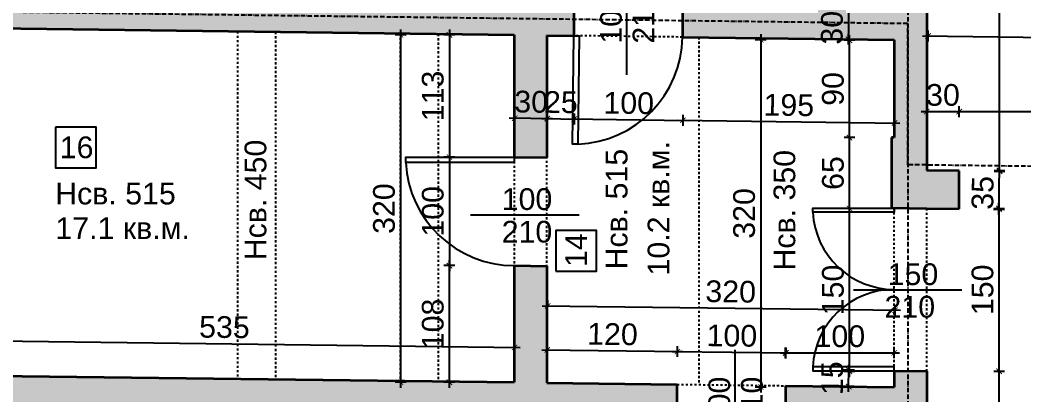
# Model space of a CAD drawing. Header units: inches. Extents: x -72385 to 39588, y -6525 to 66685.
# Drawn here: x -52202 to -51278, y 8686 to 9031 of the extents above; entities that cross this region are included whole.
import ezdxf

# ---------------------------------------------------------------- set-up
doc = ezdxf.new("R2010")
doc.units = ezdxf.units.IN
doc.header["$MEASUREMENT"] = 0
doc.linetypes.add('DashDot', pattern=[0.6, 0.4, -0.1, 0, -0.1])
doc.linetypes.add('Hidden', pattern=[0.4, 0.2, -0.2])
for name, color, linetype, lineweight in [('Врати', 251, 'Continuous', 25), ('Надписи Hсв', 252, 'Continuous', 25), ('Надписи врати', 252, 'Continuous', 25), ('Надписи коти вътрешни', 252, 'Continuous', 25), ('Надписи номера на пом.', 252, 'Continuous', 25), ('Надписи площ', 252, 'Continuous', 25), ('Оси', 252, 'DashDot', 25), ('Пунктир', 253, 'Hidden', 25), ('Разрезни линии', 7, 'Continuous', 35), ('Щрих стени', 254, 'Continuous', 25)]:
    doc.layers.add(name, color=color, linetype=linetype, lineweight=lineweight)
doc.styles.add('Arial Regular', font='arial.ttf')
doc.styles.get("Standard").update_dxf_attribs({"font": 'arial.ttf'})
doc.dimstyles.new('Annotative', dxfattribs={"dimscale": 0, "dimtxt": 20, "dimasz": 5, "dimexe": 5, "dimexo": 5, "dimgap": 5, "dimtad": 1, "dimdec": 0, "dimzin": 0, "dimdsep": 46, "dimtxsty": 'Standard', "dimblk": 'ARCHTICK', "dimcen": 5, "dimdle": 5, "dimadec": 0, "dimazin": 0, "dimtfac": 1, "dimtdec": 0, "dimtofl": 0, "dimtmove": 0, "dimatfit": 3, "dimldrblk": 'ARCHTICK', "dimfxl": 5, "dimfxlon": 1, "dimtolj": 1, "dimtzin": 0, "dimarcsym": 1})

# ---------------------------------------------------------------- blocks, each defined once
blk = doc.blocks.new('_ArchTick')
at = {"color": 0, "linetype": 'ByBlock', "const_width": 0.15}
blk.add_lwpolyline([(-0.5, -0.5), (0.5, 0.5)], dxfattribs=at)
blk = doc.blocks.new('*D713')
at = {"layer": 'Defpoints', "color": 0, "ltscale": 50, "transparency": 16777216}
for p in [(-51746.93, 8729.74), (-52282.34, 8704.43), (-51747.34, 8697.62)]:
    blk.add_point(p, dxfattribs=at)
at = {"layer": 'Надписи коти вътрешни', "color": 0, "lineweight": -2, "ltscale": 50, "transparency": 16777216}
for p, q in [((-52281.99, 8731.55), (-52281.86, 8741.55)), ((-52286.93, 8736.62), (-51741.93, 8729.68)), ((-51746.99, 8724.74), (-51746.86, 8734.74))]:
    blk.add_line(p, q, dxfattribs=at)
at = {"layer": 'Надписи коти вътрешни', "color": 0, "lineweight": -2, "ltscale": 50, "transparency": 16777216, "xscale": 5, "yscale": 5, "zscale": 5}
for p, rotation in [((-52281.93, 8736.55), 179.2706286525454), ((-51746.93, 8729.74), 359.2706286525454)]:
    blk.add_blockref('_ArchTick', p, dxfattribs=dict(at, rotation=rotation))
at = {"layer": 'Надписи коти вътрешни', "color": 0, "ltscale": 50, "transparency": 16777216, "insert": (-52014.23, 8748.37), "char_height": 20, "attachment_point": 5, "rotation": 359.27063}
blk.add_mtext('\\A1;535', dxfattribs=at)
blk = doc.blocks.new('*D714')
at = {"layer": 'Defpoints', "color": 0, "ltscale": 50, "transparency": 16777216}
for p in [(-51807.02, 8805.13), (-51747.34, 8805.13), (-51747.34, 8697.62)]:
    blk.add_point(p, dxfattribs=at)
at = {"layer": 'Надписи коти вътрешни', "color": 0, "lineweight": -2, "ltscale": 50, "transparency": 16777216}
for p, q in [((-51802.02, 8805.13), (-51812.02, 8805.13)), ((-51807.02, 8692.62), (-51807.02, 8810.13)), ((-51802.02, 8697.62), (-51812.02, 8697.62))]:
    blk.add_line(p, q, dxfattribs=at)
at = {"layer": 'Надписи коти вътрешни', "color": 0, "lineweight": -2, "ltscale": 50, "transparency": 16777216, "xscale": 5, "yscale": 5, "zscale": 5}
for p, rotation in [((-51807.02, 8805.13), 90), ((-51807.02, 8697.62), 270)]:
    blk.add_blockref('_ArchTick', p, dxfattribs=dict(at, rotation=rotation))
at = {"layer": 'Надписи коти вътрешни', "color": 0, "ltscale": 50, "transparency": 16777216, "insert": (-51822.23, 8751.37), "char_height": 20, "attachment_point": 5, "rotation": 90}
blk.add_mtext('\\A1;108', dxfattribs=at)
blk = doc.blocks.new('*D715')
at = {"layer": 'Defpoints', "color": 0, "ltscale": 50, "transparency": 16777216}
for p in [(-51747.34, 8905.13), (-51807.02, 8805.13), (-51747.34, 8805.13)]:
    blk.add_point(p, dxfattribs=at)
at = {"layer": 'Надписи коти вътрешни', "color": 0, "lineweight": -2, "ltscale": 50, "transparency": 16777216}
for p, q in [((-51807.02, 8910.13), (-51807.02, 8800.13)), ((-51802.02, 8905.13), (-51812.02, 8905.13)), ((-51802.02, 8805.13), (-51812.02, 8805.13))]:
    blk.add_line(p, q, dxfattribs=at)
at = {"layer": 'Надписи коти вътрешни', "color": 0, "lineweight": -2, "ltscale": 50, "transparency": 16777216, "xscale": 5, "yscale": 5, "zscale": 5}
for p, rotation in [((-51807.02, 8905.13), 90), ((-51807.02, 8805.13), 270)]:
    blk.add_blockref('_ArchTick', p, dxfattribs=dict(at, rotation=rotation))
at = {"layer": 'Надписи коти вътрешни', "color": 0, "ltscale": 50, "transparency": 16777216, "insert": (-51822.23, 8855.13), "char_height": 20, "attachment_point": 5, "rotation": 90}
blk.add_mtext('\\A1;100', dxfattribs=at)
blk = doc.blocks.new('*D716')
at = {"layer": 'Defpoints', "color": 0, "ltscale": 50, "transparency": 16777216}
for p in [(-51747.34, 9017.64), (-51807.02, 8905.13), (-51747.34, 8905.13)]:
    blk.add_point(p, dxfattribs=at)
at = {"layer": 'Надписи коти вътрешни', "color": 0, "lineweight": -2, "ltscale": 50, "transparency": 16777216}
for p, q in [((-51802.02, 9017.64), (-51812.02, 9017.64)), ((-51807.02, 9022.64), (-51807.02, 8900.13)), ((-51802.02, 8905.13), (-51812.02, 8905.13))]:
    blk.add_line(p, q, dxfattribs=at)
at = {"layer": 'Надписи коти вътрешни', "color": 0, "lineweight": -2, "ltscale": 50, "transparency": 16777216, "xscale": 5, "yscale": 5, "zscale": 5}
for p, rotation in [((-51807.02, 9017.64), 90), ((-51807.02, 8905.13), 270)]:
    blk.add_blockref('_ArchTick', p, dxfattribs=dict(at, rotation=rotation))
at = {"layer": 'Надписи коти вътрешни', "color": 0, "ltscale": 50, "transparency": 16777216, "insert": (-51822.24, 8961.39), "char_height": 20, "attachment_point": 5, "rotation": 90}
blk.add_mtext('\\A1;113', dxfattribs=at)
blk = doc.blocks.new('*D717')
at = {"layer": 'Defpoints', "color": 0, "ltscale": 50, "transparency": 16777216}
for p in [(-51747.34, 9017.64), (-51851.95, 8697.62), (-51747.34, 8697.62)]:
    blk.add_point(p, dxfattribs=at)
at = {"layer": 'Надписи коти вътрешни', "color": 0, "lineweight": -2, "ltscale": 50, "transparency": 16777216}
for p, q in [((-51846.95, 9017.64), (-51856.95, 9017.64)), ((-51851.95, 9022.64), (-51851.95, 8692.62)), ((-51846.95, 8697.62), (-51856.95, 8697.62))]:
    blk.add_line(p, q, dxfattribs=at)
at = {"layer": 'Надписи коти вътрешни', "color": 0, "lineweight": -2, "ltscale": 50, "transparency": 16777216, "xscale": 5, "yscale": 5, "zscale": 5}
for p, rotation in [((-51851.95, 9017.64), 90), ((-51851.95, 8697.62), 270)]:
    blk.add_blockref('_ArchTick', p, dxfattribs=dict(at, rotation=rotation))
at = {"layer": 'Надписи коти вътрешни', "color": 0, "ltscale": 50, "transparency": 16777216, "insert": (-51867.17, 8857.63), "char_height": 20, "attachment_point": 5, "rotation": 90}
blk.add_mtext('\\A1;320', dxfattribs=at)
blk = doc.blocks.new('*D718')
at = {"layer": 'Defpoints', "color": 0, "ltscale": 50, "transparency": 16777216}
for p in [(-51438.96, 8708.69), (-51357.33, 8707.65), (-51357.52, 8692.66)]:
    blk.add_point(p, dxfattribs=at)
at = {"layer": 'Надписи коти вътрешни', "color": 0, "lineweight": -2, "ltscale": 50, "transparency": 16777216}
for p, q in [((-51439.22, 8688.69), (-51438.9, 8713.69)), ((-51433.96, 8708.63), (-51443.96, 8708.76)), ((-51434.15, 8693.63), (-51444.15, 8693.76))]:
    blk.add_line(p, q, dxfattribs=at)
at = {"layer": 'Надписи коти вътрешни', "color": 0, "lineweight": -2, "ltscale": 50, "transparency": 16777216, "xscale": 5, "yscale": 5, "zscale": 5}
for p, rotation in [((-51438.96, 8708.69), 89.2706286525493), ((-51439.15, 8693.69), 269.2706286525493)]:
    blk.add_blockref('_ArchTick', p, dxfattribs=dict(at, rotation=rotation))
at = {"layer": 'Надписи коти вътрешни', "color": 0, "ltscale": 50, "transparency": 16777216, "insert": (-51454.27, 8701.39), "char_height": 20, "attachment_point": 5, "rotation": 89.27063}
blk.add_mtext('\\A1;15', dxfattribs=at)
blk = doc.blocks.new('*D719')
at = {"layer": 'Defpoints', "color": 0, "ltscale": 50, "transparency": 16777216}
for p in [(-51438.43, 8857.67), (-51357.52, 8857.67), (-51357.52, 8707.66)]:
    blk.add_point(p, dxfattribs=at)
at = {"layer": 'Надписи коти вътрешни', "color": 0, "lineweight": -2, "ltscale": 50, "transparency": 16777216}
for p, q in [((-51438.43, 8702.66), (-51438.43, 8862.67)), ((-51433.43, 8857.67), (-51443.43, 8857.67)), ((-51433.43, 8707.66), (-51443.43, 8707.66))]:
    blk.add_line(p, q, dxfattribs=at)
at = {"layer": 'Надписи коти вътрешни', "color": 0, "lineweight": -2, "ltscale": 50, "transparency": 16777216, "xscale": 5, "yscale": 5, "zscale": 5}
for p, rotation in [((-51438.43, 8857.67), 90), ((-51438.43, 8707.66), 270)]:
    blk.add_blockref('_ArchTick', p, dxfattribs=dict(at, rotation=rotation))
at = {"layer": 'Надписи коти вътрешни', "color": 0, "ltscale": 50, "transparency": 16777216, "insert": (-51453.64, 8782.66), "char_height": 20, "attachment_point": 5, "rotation": 90}
blk.add_mtext('\\A1;150', dxfattribs=at)
blk = doc.blocks.new('*D720')
at = {"layer": 'Defpoints', "color": 0, "ltscale": 50, "transparency": 16777216}
for p in [(-51438.43, 8923.07), (-51399.84, 8923.07), (-51360.02, 8857.7)]:
    blk.add_point(p, dxfattribs=at)
at = {"layer": 'Надписи коти вътрешни', "color": 0, "lineweight": -2, "ltscale": 50, "transparency": 16777216}
for p, q in [((-51438.43, 8852.7), (-51438.43, 8928.07)), ((-51433.43, 8923.07), (-51443.43, 8923.07)), ((-51433.43, 8857.7), (-51443.43, 8857.7))]:
    blk.add_line(p, q, dxfattribs=at)
at = {"layer": 'Надписи коти вътрешни', "color": 0, "lineweight": -2, "ltscale": 50, "transparency": 16777216, "xscale": 5, "yscale": 5, "zscale": 5}
for p, rotation in [((-51438.43, 8923.07), 90), ((-51438.43, 8857.7), 270)]:
    blk.add_blockref('_ArchTick', p, dxfattribs=dict(at, rotation=rotation))
at = {"layer": 'Надписи коти вътрешни', "color": 0, "ltscale": 50, "transparency": 16777216, "insert": (-51453.64, 8890.39), "char_height": 20, "attachment_point": 5, "rotation": 90}
blk.add_mtext('\\A1;65', dxfattribs=at)
blk = doc.blocks.new('*D721')
at = {"layer": 'Defpoints', "color": 0, "ltscale": 50, "transparency": 16777216}
for p in [(-51438.43, 9012.67), (-51397.34, 9012.67), (-51397.34, 8923.04)]:
    blk.add_point(p, dxfattribs=at)
at = {"layer": 'Надписи коти вътрешни', "color": 0, "lineweight": -2, "ltscale": 50, "transparency": 16777216}
for p, q in [((-51438.43, 8918.04), (-51438.43, 9017.67)), ((-51433.43, 9012.67), (-51443.43, 9012.67)), ((-51433.43, 8923.04), (-51443.43, 8923.04))]:
    blk.add_line(p, q, dxfattribs=at)
at = {"layer": 'Надписи коти вътрешни', "color": 0, "lineweight": -2, "ltscale": 50, "transparency": 16777216, "xscale": 5, "yscale": 5, "zscale": 5}
for p, rotation in [((-51438.43, 9012.67), 90), ((-51438.43, 8923.04), 270)]:
    blk.add_blockref('_ArchTick', p, dxfattribs=dict(at, rotation=rotation))
at = {"layer": 'Надписи коти вътрешни', "color": 0, "ltscale": 50, "transparency": 16777216, "insert": (-51453.64, 8967.86), "char_height": 20, "attachment_point": 5, "rotation": 90}
blk.add_mtext('\\A1;90', dxfattribs=at)
blk = doc.blocks.new('*D722')
at = {"layer": 'Defpoints', "color": 0, "ltscale": 50, "transparency": 16777216}
for p in [(-51716.19, 9002.98), (-51691.19, 9002.66), (-51691.99, 8940.23)]:
    blk.add_point(p, dxfattribs=at)
at = {"layer": 'Надписи коти вътрешни', "color": 0, "lineweight": -2, "ltscale": 50, "transparency": 16777216}
for p, q in [((-51716.93, 8945.55), (-51717.05, 8935.55)), ((-51691.93, 8945.23), (-51692.05, 8935.23)), ((-51721.99, 8940.61), (-51686.99, 8940.17))]:
    blk.add_line(p, q, dxfattribs=at)
at = {"layer": 'Надписи коти вътрешни', "color": 0, "lineweight": -2, "ltscale": 50, "transparency": 16777216, "xscale": 5, "yscale": 5, "zscale": 5}
for p, rotation in [((-51716.99, 8940.55), 179.2706286525379), ((-51691.99, 8940.23), 359.2706286525379)]:
    blk.add_blockref('_ArchTick', p, dxfattribs=dict(at, rotation=rotation))
at = {"layer": 'Надписи коти вътрешни', "color": 0, "ltscale": 50, "transparency": 16777216, "insert": (-51704.3, 8955.6), "char_height": 20, "attachment_point": 5, "rotation": 359.27063}
blk.add_mtext('\\A1;25', dxfattribs=at)
blk = doc.blocks.new('*D723')
at = {"layer": 'Defpoints', "color": 0, "ltscale": 50, "transparency": 16777216}
for p in [(-51691.19, 9002.66), (-51591.19, 9001.39), (-51591.99, 8938.96)]:
    blk.add_point(p, dxfattribs=at)
at = {"layer": 'Надписи коти вътрешни', "color": 0, "lineweight": -2, "ltscale": 50, "transparency": 16777216}
for p, q in [((-51691.93, 8945.23), (-51692.05, 8935.23)), ((-51591.93, 8943.96), (-51592.05, 8933.96)), ((-51696.99, 8940.3), (-51586.99, 8938.89))]:
    blk.add_line(p, q, dxfattribs=at)
at = {"layer": 'Надписи коти вътрешни', "color": 0, "lineweight": -2, "ltscale": 50, "transparency": 16777216, "xscale": 5, "yscale": 5, "zscale": 5}
for p, rotation in [((-51691.99, 8940.23), 179.2706286525504), ((-51591.99, 8938.96), 359.2706286525504)]:
    blk.add_blockref('_ArchTick', p, dxfattribs=dict(at, rotation=rotation))
at = {"layer": 'Надписи коти вътрешни', "color": 0, "ltscale": 50, "transparency": 16777216, "insert": (-51641.8, 8954.81), "char_height": 20, "attachment_point": 5, "rotation": 359.27063}
blk.add_mtext('\\A1;100', dxfattribs=at)
blk = doc.blocks.new('*D724')
at = {"layer": 'Defpoints', "color": 0, "ltscale": 50, "transparency": 16777216}
for p in [(-51591.19, 9001.39), (-51396.19, 8998.91), (-51396.99, 8936.48)]:
    blk.add_point(p, dxfattribs=at)
at = {"layer": 'Надписи коти вътрешни', "color": 0, "lineweight": -2, "ltscale": 50, "transparency": 16777216}
for p, q in [((-51591.93, 8943.96), (-51592.05, 8933.96)), ((-51596.99, 8939.02), (-51391.99, 8936.41)), ((-51396.93, 8941.48), (-51397.05, 8931.48))]:
    blk.add_line(p, q, dxfattribs=at)
at = {"layer": 'Надписи коти вътрешни', "color": 0, "lineweight": -2, "ltscale": 50, "transparency": 16777216, "xscale": 5, "yscale": 5, "zscale": 5}
for p, rotation in [((-51591.99, 8938.96), 179.2706286524346), ((-51396.99, 8936.48), 359.2706286524346)]:
    blk.add_blockref('_ArchTick', p, dxfattribs=dict(at, rotation=rotation))
at = {"layer": 'Надписи коти вътрешни', "color": 0, "ltscale": 50, "transparency": 16777216, "insert": (-51494.3, 8952.93), "char_height": 20, "attachment_point": 5, "rotation": 359.27063}
blk.add_mtext('\\A1;195', dxfattribs=at)
blk = doc.blocks.new('*D725')
at = {"layer": 'Defpoints', "color": 0, "ltscale": 50, "transparency": 16777216}
for p in [(-51596.95, 8725.92), (-51717.34, 8697.24), (-51597.34, 8695.71)]:
    blk.add_point(p, dxfattribs=at)
at = {"layer": 'Надписи коти вътрешни', "color": 0, "lineweight": -2, "ltscale": 50, "transparency": 16777216}
for p, q in [((-51717.02, 8722.44), (-51716.89, 8732.44)), ((-51597.02, 8720.92), (-51596.89, 8730.92)), ((-51721.95, 8727.51), (-51591.95, 8725.85))]:
    blk.add_line(p, q, dxfattribs=at)
at = {"layer": 'Надписи коти вътрешни', "color": 0, "lineweight": -2, "ltscale": 50, "transparency": 16777216, "xscale": 5, "yscale": 5, "zscale": 5}
for p, rotation in [((-51716.95, 8727.44), 179.2706286525463), ((-51596.95, 8725.92), 359.2706286525462)]:
    blk.add_blockref('_ArchTick', p, dxfattribs=dict(at, rotation=rotation))
at = {"layer": 'Надписи коти вътрешни', "color": 0, "ltscale": 50, "transparency": 16777216, "insert": (-51656.76, 8741.89), "char_height": 20, "attachment_point": 5, "rotation": 359.27063}
blk.add_mtext('\\A1;120', dxfattribs=at)
blk = doc.blocks.new('*D726')
at = {"layer": 'Defpoints', "color": 0, "ltscale": 50, "transparency": 16777216}
for p in [(-51397.34, 8724.73), (-51497.34, 8694.44), (-51397.34, 8694.44)]:
    blk.add_point(p, dxfattribs=at)
at = {"layer": 'Надписи коти вътрешни', "color": 0, "lineweight": -2, "ltscale": 50, "transparency": 16777216}
for p, q in [((-51497.34, 8719.73), (-51497.34, 8729.73)), ((-51397.34, 8719.73), (-51397.34, 8729.73)), ((-51502.34, 8724.73), (-51392.34, 8724.73))]:
    blk.add_line(p, q, dxfattribs=at)
at = {"layer": 'Надписи коти вътрешни', "color": 0, "lineweight": -2, "ltscale": 50, "transparency": 16777216, "xscale": 5, "yscale": 5, "zscale": 5, "rotation": 180}
blk.add_blockref('_ArchTick', (-51497.34, 8724.73), dxfattribs=at)
at = {"layer": 'Надписи коти вътрешни', "color": 0, "lineweight": -2, "ltscale": 50, "transparency": 16777216, "xscale": 5, "yscale": 5, "zscale": 5}
blk.add_blockref('_ArchTick', (-51397.34, 8724.73), dxfattribs=at)
at = {"layer": 'Надписи коти вътрешни', "color": 0, "ltscale": 50, "transparency": 16777216, "insert": (-51447.34, 8739.94), "char_height": 20, "attachment_point": 5}
blk.add_mtext('\\A1;100', dxfattribs=at)
blk = doc.blocks.new('*D727')
at = {"layer": 'Defpoints', "color": 0, "ltscale": 50, "transparency": 16777216}
for p in [(-51496.95, 8724.66), (-51597.32, 8695.71), (-51497.34, 8694.44)]:
    blk.add_point(p, dxfattribs=at)
at = {"layer": 'Надписи коти вътрешни', "color": 0, "lineweight": -2, "ltscale": 50, "transparency": 16777216}
for p, q in [((-51597, 8720.93), (-51596.87, 8730.93)), ((-51497.02, 8719.66), (-51496.89, 8729.66)), ((-51601.94, 8726), (-51491.95, 8724.6))]:
    blk.add_line(p, q, dxfattribs=at)
at = {"layer": 'Надписи коти вътрешни', "color": 0, "lineweight": -2, "ltscale": 50, "transparency": 16777216, "xscale": 5, "yscale": 5, "zscale": 5}
for p, rotation in [((-51596.94, 8725.93), 179.2706286525453), ((-51496.95, 8724.66), 359.2706286525453)]:
    blk.add_blockref('_ArchTick', p, dxfattribs=dict(at, rotation=rotation))
at = {"layer": 'Надписи коти вътрешни', "color": 0, "ltscale": 50, "transparency": 16777216, "insert": (-51546.75, 8740.51), "char_height": 20, "attachment_point": 5, "rotation": 359.27063}
blk.add_mtext('\\A1;100', dxfattribs=at)
blk = doc.blocks.new('*D8258')
at = {"layer": 'Defpoints', "color": 0, "ltscale": 50, "transparency": 16777216}
for p in [(-51396.44, 8763.98), (-51717.34, 8697.24), (-51397.34, 8693.16)]:
    blk.add_point(p, dxfattribs=at)
at = {"layer": 'Надписи коти вътрешни', "color": 0, "lineweight": -2, "ltscale": 50, "transparency": 16777216}
for p, q in [((-51721.44, 8768.11), (-51391.44, 8763.91)), ((-51716.5, 8763.05), (-51716.37, 8773.05)), ((-51396.5, 8758.98), (-51396.37, 8768.97))]:
    blk.add_line(p, q, dxfattribs=at)
at = {"layer": 'Надписи коти вътрешни', "color": 0, "lineweight": -2, "ltscale": 50, "transparency": 16777216, "xscale": 5, "yscale": 5, "zscale": 5}
for p, rotation in [((-51716.44, 8768.05), 179.2706286525463), ((-51396.44, 8763.98), 359.2706286525462)]:
    blk.add_blockref('_ArchTick', p, dxfattribs=dict(at, rotation=rotation))
at = {"layer": 'Надписи коти вътрешни', "color": 0, "ltscale": 50, "transparency": 16777216, "insert": (-51547.87, 8781.12), "char_height": 20, "attachment_point": 5, "rotation": 359.27063}
blk.add_mtext('\\A1;320', dxfattribs=at)
blk = doc.blocks.new('*D728')
at = {"layer": 'Defpoints', "color": 0, "ltscale": 50, "transparency": 16777216}
for p in [(-51397.34, 9013.19), (-51520.2, 8693.16), (-51397.34, 8693.16)]:
    blk.add_point(p, dxfattribs=at)
at = {"layer": 'Надписи коти вътрешни', "color": 0, "lineweight": -2, "ltscale": 50, "transparency": 16777216}
for p, q in [((-51520.2, 9018.19), (-51520.2, 8688.16)), ((-51515.2, 9013.19), (-51525.2, 9013.19)), ((-51515.2, 8693.16), (-51525.2, 8693.16))]:
    blk.add_line(p, q, dxfattribs=at)
at = {"layer": 'Надписи коти вътрешни', "color": 0, "lineweight": -2, "ltscale": 50, "transparency": 16777216, "xscale": 5, "yscale": 5, "zscale": 5}
for p, rotation in [((-51520.2, 9013.19), 90), ((-51520.2, 8693.16), 270)]:
    blk.add_blockref('_ArchTick', p, dxfattribs=dict(at, rotation=rotation))
at = {"layer": 'Надписи коти вътрешни', "color": 0, "ltscale": 50, "transparency": 16777216, "insert": (-51535.42, 8853.17), "char_height": 20, "attachment_point": 5, "rotation": 90}
blk.add_mtext('\\A1;320', dxfattribs=at)
blk = doc.blocks.new('*D678')
at = {"layer": 'Defpoints', "color": 0, "ltscale": 50, "transparency": 16777216}
for p in [(-51367.34, 8707.78), (-51300.6, 8707.78), (-51367.34, 8315.25)]:
    blk.add_point(p, dxfattribs=at)
at = {"layer": 'Надписи коти вътрешни', "color": 0, "lineweight": -2, "ltscale": 50, "transparency": 16777216}
for p, q in [((-51300.6, 8310.25), (-51300.6, 8712.78)), ((-51305.6, 8707.78), (-51295.6, 8707.78)), ((-51305.6, 8315.25), (-51295.6, 8315.25))]:
    blk.add_line(p, q, dxfattribs=at)
at = {"layer": 'Надписи коти вътрешни', "color": 0, "lineweight": -2, "ltscale": 50, "transparency": 16777216, "xscale": 5, "yscale": 5, "zscale": 5}
for p, rotation in [((-51300.6, 8707.78), 90), ((-51300.6, 8315.25), 270)]:
    blk.add_blockref('_ArchTick', p, dxfattribs=dict(at, rotation=rotation))
at = {"layer": 'Надписи коти вътрешни', "color": 0, "ltscale": 50, "transparency": 16777216, "insert": (-51315.82, 8511.52), "char_height": 20, "attachment_point": 5, "rotation": 90}
blk.add_mtext('\\A1;393', dxfattribs=at)
blk = doc.blocks.new('*D679')
at = {"layer": 'Defpoints', "color": 0, "ltscale": 50, "transparency": 16777216}
for p in [(-51367.34, 8857.79), (-51300.6, 8857.79), (-51367.34, 8707.78)]:
    blk.add_point(p, dxfattribs=at)
at = {"layer": 'Надписи коти вътрешни', "color": 0, "lineweight": -2, "ltscale": 50, "transparency": 16777216}
for p, q in [((-51300.6, 8702.78), (-51300.6, 8862.79)), ((-51305.6, 8857.79), (-51295.6, 8857.79)), ((-51305.6, 8707.78), (-51295.6, 8707.78))]:
    blk.add_line(p, q, dxfattribs=at)
at = {"layer": 'Надписи коти вътрешни', "color": 0, "lineweight": -2, "ltscale": 50, "transparency": 16777216, "xscale": 5, "yscale": 5, "zscale": 5}
for p, rotation in [((-51300.6, 8857.79), 90), ((-51300.6, 8707.78), 270)]:
    blk.add_blockref('_ArchTick', p, dxfattribs=dict(at, rotation=rotation))
at = {"layer": 'Надписи коти вътрешни', "color": 0, "ltscale": 50, "transparency": 16777216, "insert": (-51315.81, 8782.79), "char_height": 20, "attachment_point": 5, "rotation": 90}
blk.add_mtext('\\A1;150', dxfattribs=at)
blk = doc.blocks.new('*D680')
at = {"layer": 'Defpoints', "color": 0, "ltscale": 50, "transparency": 16777216}
for p in [(-51336.89, 8892.41), (-51300.23, 8891.94), (-51337.34, 8857.41)]:
    blk.add_point(p, dxfattribs=at)
at = {"layer": 'Надписи коти вътрешни', "color": 0, "lineweight": -2, "ltscale": 50, "transparency": 16777216}
for p, q in [((-51300.74, 8851.95), (-51300.17, 8896.94)), ((-51305.23, 8892.01), (-51295.23, 8891.88)), ((-51305.67, 8857.01), (-51295.68, 8856.88))]:
    blk.add_line(p, q, dxfattribs=at)
at = {"layer": 'Надписи коти вътрешни', "color": 0, "lineweight": -2, "ltscale": 50, "transparency": 16777216, "xscale": 5, "yscale": 5, "zscale": 5}
for p, rotation in [((-51300.23, 8891.94), 89.2706286525452), ((-51300.67, 8856.94), 269.2706286525452)]:
    blk.add_blockref('_ArchTick', p, dxfattribs=dict(at, rotation=rotation))
at = {"layer": 'Надписи коти вътрешни', "color": 0, "ltscale": 50, "transparency": 16777216, "insert": (-51315.7, 8872.14), "char_height": 20, "attachment_point": 5, "rotation": 89.27063}
blk.add_mtext('\\A1;35', dxfattribs=at)
blk = doc.blocks.new('*D692')
at = {"layer": 'Defpoints', "color": 0, "ltscale": 50, "transparency": 16777216}
for p in [(-51367.53, 9487.71), (-51300.22, 9487.71), (-51367.34, 8892.8)]:
    blk.add_point(p, dxfattribs=at)
at = {"layer": 'Надписи коти вътрешни', "color": 0, "lineweight": -2, "ltscale": 50, "transparency": 16777216}
for p, q in [((-51300.22, 8887.8), (-51300.22, 9492.71)), ((-51305.22, 9487.71), (-51295.22, 9487.71)), ((-51305.22, 8892.8), (-51295.22, 8892.8))]:
    blk.add_line(p, q, dxfattribs=at)
at = {"layer": 'Надписи коти вътрешни', "color": 0, "lineweight": -2, "ltscale": 50, "transparency": 16777216, "xscale": 5, "yscale": 5, "zscale": 5}
for p, rotation in [((-51300.22, 9487.71), 90), ((-51300.22, 8892.8), 270)]:
    blk.add_blockref('_ArchTick', p, dxfattribs=dict(at, rotation=rotation))
at = {"layer": 'Надписи коти вътрешни', "color": 0, "ltscale": 50, "transparency": 16777216, "insert": (-51315.43, 9190.25), "char_height": 20, "attachment_point": 5, "rotation": 90}
blk.add_mtext('\\A1;595', dxfattribs=at)
blk = doc.blocks.new('*D690')
at = {"layer": 'Defpoints', "color": 0, "ltscale": 50, "transparency": 16777216}
for p in [(-51337.34, 8947.02), (-51367.34, 8892.8), (-51337.34, 8892.8)]:
    blk.add_point(p, dxfattribs=at)
at = {"layer": 'Надписи коти вътрешни', "color": 0, "lineweight": -2, "ltscale": 50, "transparency": 16777216}
for p, q in [((-51367.34, 8942.02), (-51367.34, 8952.02)), ((-51337.34, 8942.02), (-51337.34, 8952.02)), ((-51372.34, 8947.02), (-51332.34, 8947.02))]:
    blk.add_line(p, q, dxfattribs=at)
at = {"layer": 'Надписи коти вътрешни', "color": 0, "lineweight": -2, "ltscale": 50, "transparency": 16777216, "xscale": 5, "yscale": 5, "zscale": 5, "rotation": 180}
blk.add_blockref('_ArchTick', (-51367.34, 8947.02), dxfattribs=at)
at = {"layer": 'Надписи коти вътрешни', "color": 0, "lineweight": -2, "ltscale": 50, "transparency": 16777216, "xscale": 5, "yscale": 5, "zscale": 5}
blk.add_blockref('_ArchTick', (-51337.34, 8947.02), dxfattribs=at)
at = {"layer": 'Надписи коти вътрешни', "color": 0, "ltscale": 50, "transparency": 16777216, "insert": (-51352.34, 8962.24), "char_height": 20, "attachment_point": 5}
blk.add_mtext('\\A1;30', dxfattribs=at)
blk = doc.blocks.new('*D4465')
at = {"layer": 'Defpoints', "color": 0, "ltscale": 50, "transparency": 16777216}
for p in [(-50802.45, 8947.71), (-51337.34, 8857.41), (-50802.34, 8858.1)]:
    blk.add_point(p, dxfattribs=at)
at = {"layer": 'Надписи коти вътрешни', "color": 0, "lineweight": -2, "ltscale": 50, "transparency": 16777216}
for p, q in [((-51337.45, 8942.02), (-51337.46, 8952.02)), ((-50802.45, 8942.71), (-50802.46, 8952.71)), ((-51342.45, 8947.01), (-50797.45, 8947.72))]:
    blk.add_line(p, q, dxfattribs=at)
at = {"layer": 'Надписи коти вътрешни', "color": 0, "lineweight": -2, "ltscale": 50, "transparency": 16777216, "xscale": 5, "yscale": 5, "zscale": 5}
for p, rotation in [((-51337.45, 8947.02), 180.0738661580123), ((-50802.45, 8947.71), 0.07386615801232535)]:
    blk.add_blockref('_ArchTick', p, dxfattribs=dict(at, rotation=rotation))
at = {"layer": 'Надписи коти вътрешни', "color": 0, "ltscale": 50, "transparency": 16777216, "insert": (-51069.97, 8962.58), "char_height": 20, "attachment_point": 5, "rotation": 0.07387}
blk.add_mtext('\\A1;535', dxfattribs=at)
blk = doc.blocks.new('*D787')
at = {"layer": 'Defpoints', "color": 0, "ltscale": 50, "transparency": 16777216}
for p in [(-47201.05, 8963.61), (-51367.34, 8915.29), (-47202.34, 8862.27)]:
    blk.add_point(p, dxfattribs=at)
at = {"layer": 'Надписи коти вътрешни', "color": 0, "lineweight": -2, "ltscale": 50, "transparency": 16777216}
for p, q in [((-51371.05, 9016.7), (-47196.05, 8963.54)), ((-51366.11, 9011.63), (-51365.98, 9021.63)), ((-47201.11, 8958.61), (-47200.98, 8968.61))]:
    blk.add_line(p, q, dxfattribs=at)
at = {"layer": 'Надписи коти вътрешни', "color": 0, "lineweight": -2, "ltscale": 50, "transparency": 16777216, "xscale": 5, "yscale": 5, "zscale": 5}
for p, rotation in [((-51366.05, 9016.63), 179.2706286525471), ((-47201.05, 8963.61), 359.2706286525471)]:
    blk.add_blockref('_ArchTick', p, dxfattribs=dict(at, rotation=rotation))
at = {"layer": 'Надписи коти вътрешни', "color": 0, "ltscale": 50, "transparency": 16777216, "insert": (-49283.35, 9005.33), "char_height": 20, "attachment_point": 5, "rotation": 359.27063}
blk.add_mtext('\\A1;4165', dxfattribs=at)
blk = doc.blocks.new('*D8089')
at = {"layer": 'Defpoints', "color": 0, "ltscale": 10, "transparency": 16777216}
for p in [(-51746.82, 8940.93), (-51747.27, 8905.13), (-51717.34, 8904.75)]:
    blk.add_point(p, dxfattribs=at)
at = {"layer": 'Надписи коти вътрешни', "color": 0, "lineweight": -2, "ltscale": 10, "transparency": 16777216}
for p, q in [((-51746.88, 8935.93), (-51746.75, 8945.93)), ((-51716.95, 8935.55), (-51716.82, 8945.55)), ((-51711.88, 8940.48), (-51751.82, 8940.99))]:
    blk.add_line(p, q, dxfattribs=at)
at = {"layer": 'Надписи коти вътрешни', "color": 0, "lineweight": -2, "ltscale": 10, "transparency": 16777216, "xscale": 5, "yscale": 5, "zscale": 5}
for p, rotation in [((-51746.82, 8940.93), 179.2706286525379), ((-51716.88, 8940.55), 359.2706286525379)]:
    blk.add_blockref('_ArchTick', p, dxfattribs=dict(at, rotation=rotation))
at = {"layer": 'Надписи коти вътрешни', "color": 0, "ltscale": 10, "transparency": 16777216, "insert": (-51731.66, 8955.96), "char_height": 20, "attachment_point": 5, "rotation": 359.27063}
blk.add_mtext('\\A1;30', dxfattribs=at)
blk = doc.blocks.new('*D8090')
at = {"layer": 'Defpoints', "color": 0, "ltscale": 10, "transparency": 16777216}
for p in [(-51466.58, 9044.07), (-51466.96, 9014.07), (-51439.48, 9013.72)]:
    blk.add_point(p, dxfattribs=at)
at = {"layer": 'Надписи коти вътрешни', "color": 0, "lineweight": -2, "ltscale": 10, "transparency": 16777216}
for p, q in [((-51439.04, 9048.72), (-51439.55, 9008.72)), ((-51444.1, 9043.79), (-51434.1, 9043.66)), ((-51444.48, 9013.79), (-51434.48, 9013.66))]:
    blk.add_line(p, q, dxfattribs=at)
at = {"layer": 'Надписи коти вътрешни', "color": 0, "lineweight": -2, "ltscale": 10, "transparency": 16777216, "xscale": 5, "yscale": 5, "zscale": 5}
for p, rotation in [((-51439.1, 9043.72), 89.2706286525493), ((-51439.48, 9013.72), 269.2706286525493)]:
    blk.add_blockref('_ArchTick', p, dxfattribs=dict(at, rotation=rotation))
at = {"layer": 'Надписи коти вътрешни', "color": 0, "ltscale": 10, "transparency": 16777216, "insert": (-51454.57, 9024.25), "char_height": 20, "attachment_point": 5, "rotation": 89.27063}
blk.add_mtext('\\A1;30', dxfattribs=at)

msp = doc.modelspace()

# ---------------------------------------------------------------- hatches: boundary and pattern name
at = {"layer": 'Щрих стени', "ltscale": 10}
h = msp.add_hatch(color=256, dxfattribs=at)
h.dxf.hatch_style = 1
h.paths.add_polyline_path([(-51702.34, 10104.66), (-51802.34, 10105.93), (-51802.34, 10120.93), (-52317.34, 10127.49), (-52317.34, 9319.92), (-52282.34, 9319.48), (-52282.34, 9554.5), (-52272.34, 9554.37), (-52272.34, 10091.91), (-52102.34, 10089.75), (-52102.34, 10054.75), (-52072.34, 10054.36), (-52072.34, 10089.37), (-51747.34, 10085.23), (-51747.34, 10050.23), (-51717.34, 10049.85), (-51717.34, 10084.85), (-51702.34, 10084.66)])
h.paths.add_polyline_path([(-52062.34, 9919.23), (-52072.34, 9919.35), (-52072.34, 9964.36), (-52102.34, 9964.74), (-52102.34, 9177.18), (-52072.34, 9176.79), (-52072.34, 9889.35), (-52062.34, 9889.22)])
h.paths.add_polyline_path([(-51677.34, 9914.33), (-51687.34, 9914.45), (-51687.34, 9929.45), (-51717.34, 9929.84), (-51717.34, 9959.84), (-51747.34, 9960.22), (-51747.34, 9915.22), (-51962.34, 9917.95), (-51962.34, 9887.95), (-51677.34, 9884.32)])
h.paths.add_polyline_path([(-51367.34, 10115.4), (-51612.34, 10118.51), (-51612.34, 10083.51), (-51397.34, 10080.77), (-51397.34, 9523.09), (-51402.34, 9523.16), (-51402.34, 9458.15), (-51397.34, 9458.09), (-51397.34, 9043.19), (-51547.34, 9045.1), (-51547.34, 9395.13), (-51577.34, 9395.51), (-51577.34, 9045.48), (-51592.34, 9045.67), (-51592.34, 9015.67), (-51397.34, 9013.19), (-51397.34, 8923.04), (-51399.84, 8923.07), (-51399.84, 8858.21), (-51367.34, 8857.79), (-51337.34, 8857.41), (-51337.34, 8892.41), (-51367.34, 8892.8), (-51367.34, 9487.71), (-51337.31, 9487.32), (-51337.31, 9522.33), (-51367.34, 9522.71)])
h.paths.add_polyline_path([(-51547.34, 9912.67), (-51577.34, 9913.05), (-51577.34, 9495.52), (-51547.34, 9495.14)], flags=17)
h.paths.add_polyline_path([(-51692.34, 9046.95), (-52072.34, 9051.78), (-52072.34, 9076.79), (-52102.34, 9077.17), (-52102.34, 9052.17), (-52317.34, 9054.9), (-52317.34, 9019.9), (-52282.34, 9019.45), (-52282.34, 9024.45), (-51747.34, 9017.64), (-51747.34, 8905.13), (-51717.34, 8904.75), (-51717.34, 9017.26), (-51692.34, 9016.94)])
h.paths.add_polyline_path([(-51597.34, 8695.71), (-51717.34, 8697.24), (-51717.34, 8804.74), (-51747.34, 8805.13), (-51747.34, 8697.62), (-52282.34, 8704.43), (-52282.34, 8754.45), (-52317.34, 8754.9), (-52317.34, 8292.34), (-51967.34, 8287.88), (-51967.34, 8322.89), (-52282.34, 8326.9), (-52282.34, 8674.43), (-51597.34, 8665.71)])
h.paths.add_polyline_path([(-51367.34, 8707.78), (-51397.34, 8708.16), (-51397.34, 8693.16), (-51497.34, 8694.44), (-51497.34, 8664.43), (-51397.34, 8663.16), (-51397.34, 8340.63), (-51402.34, 8340.7), (-51402.34, 8280.69), (-51367.34, 8280.25)])
h.paths.add_polyline_path([(-51667.34, 8319.07), (-51702.34, 8319.51), (-51702.34, 8284.51), (-51667.34, 8284.07)])

# ---------------------------------------------------------------- linework, layer by layer
at = {"layer": 'Врати', "ltscale": 50}
for points in [[(-51692.34, 9016.94), (-51687.34, 9016.88), (-51688.61, 8916.88), (-51693.61, 8916.94)], [(-51747.27, 8905.13), (-51747.27, 8900.13), (-51847.27, 8900.13), (-51847.27, 8905.13)], [(-51397.34, 8858.18), (-51397.34, 8854.43), (-51472.34, 8854.43), (-51472.34, 8858.18)], [(-51397.34, 8708.16), (-51397.34, 8711.91), (-51472.34, 8711.91), (-51472.34, 8708.16)]]:
    msp.add_lwpolyline(points, close=True, dxfattribs=at)
for centre, radius, start, end in [((-51692.34, 9016.94), 100.01, 272.13661, 359.27063), ((-51747.27, 8905.13), 100, 182.86598, 270), ((-51397.34, 8858.18), 75.01, 182.86598, 270), ((-51397.34, 8708.16), 75.01, 90, 177.13402)]:
    msp.add_arc(centre, radius, start, end, dxfattribs=at)
at = {"layer": 'Надписи врати', "ltscale": 50}
for p, q in [((-51643.68, 8980.91), (-51643.68, 9080.91)), ((-51787.49, 8851.84), (-51687.49, 8851.84)), ((-51434.84, 8782.68), (-51334.84, 8782.68)), ((-51543.89, 8627.53), (-51543.89, 8727.53))]:
    msp.add_line(p, q, dxfattribs=at)
at = {"layer": 'Надписи номера на пом.', "ltscale": 50}
for points in [[(-52169.81, 8932.78), (-52169.81, 8895.28), (-52132.31, 8895.28), (-52132.31, 8932.78)], [(-51708.96, 8799.92), (-51671.46, 8799.92), (-51671.46, 8837.42), (-51708.96, 8837.42)]]:
    msp.add_lwpolyline(points, close=True, dxfattribs=at)
at = {"layer": 'Оси', "ltscale": 10}
msp.add_line((-51384.84, 10498.15), (-51384.84, 7897.94), dxfattribs=at)
msp.add_lwpolyline([(-39839.84, 8751.04), (-51384.84, 8898.02), (-51384.84, 9028.03), (-52699.84, 9044.77)], dxfattribs=at)
at = {"layer": 'Пунктир', "ltscale": 10}
for p, q in [((-52002.34, 9020.89), (-52002.34, 8700.86)), ((-51967.34, 9020.44), (-51967.34, 8700.42)), ((-51852.34, 9018.98), (-51852.34, 8698.95)), ((-51817.34, 9018.53), (-51817.34, 8698.51)), ((-51592.34, 9015.67), (-51692.34, 9016.94)), ((-51577.34, 9015.48), (-51577.34, 8695.45)), ((-51747.27, 8905.13), (-51747.27, 8805.13)), ((-51717.22, 8803.7), (-51717.34, 8904.75)), ((-51397.34, 8708.16), (-51397.34, 8858.18)), ((-51367.34, 8707.78), (-51367.34, 8857.79)), ((-51597.34, 8695.71), (-51497.34, 8694.44))]:
    msp.add_line(p, q, dxfattribs=at)
at = {"layer": 'Разрезни линии', "ltscale": 50}
for p, q in [((-51367.34, 9487.71), (-51367.34, 8892.8)), ((-51692.34, 9046.95), (-51692.34, 9016.94)), ((-51592.34, 9045.67), (-51592.34, 9015.67)), ((-52282.34, 9024.45), (-51747.34, 9017.64)), ((-51747.34, 9017.64), (-51747.34, 8905.13)), ((-51717.34, 9017.26), (-51692.34, 9016.94)), ((-51717.34, 9017.26), (-51717.34, 8904.75)), ((-51592.34, 9015.67), (-51397.34, 9013.19)), ((-51397.34, 9013.19), (-51397.34, 8923.04)), ((-51399.84, 8923.07), (-51399.84, 8858.21)), ((-51397.34, 8923.04), (-51399.84, 8923.07)), ((-51747.34, 8905.13), (-51717.34, 8904.75)), ((-51337.34, 8892.41), (-51367.34, 8892.8)), ((-51337.34, 8857.41), (-51337.34, 8892.41)), ((-51399.84, 8858.21), (-51367.34, 8857.79)), ((-51367.34, 8857.79), (-51337.34, 8857.41)), ((-51747.34, 8805.13), (-51717.34, 8804.74)), ((-51747.34, 8805.13), (-51747.34, 8697.62)), ((-51717.34, 8804.74), (-51717.34, 8697.24)), ((-52282.34, 8704.43), (-51747.34, 8697.62)), ((-51397.34, 8708.16), (-51367.34, 8707.78)), ((-51397.34, 8708.16), (-51397.34, 8693.16)), ((-51367.34, 8707.78), (-51367.34, 8280.25)), ((-51717.34, 8697.24), (-51597.34, 8695.71)), ((-51597.34, 8695.71), (-51597.34, 8665.71)), ((-51497.34, 8694.44), (-51397.34, 8693.16)), ((-51497.34, 8694.44), (-51497.34, 8664.43))]:
    msp.add_line(p, q, dxfattribs=at)

# ---------------------------------------------------------------- texts
at = {"layer": 'Надписи Hсв', "ltscale": 100, "char_height": 20, "width": 180.4891, "attachment_point": 1, "rotation": 90, "style": 'Arial Regular'}
for s, insert in [('\\pxt8;Hсв. 450', (-51995.65, 8810.01)), ('\\pxt8;Hсв. 515', (-51662.95, 8801.58)), ('\\pxt8;Hсв. 350', (-51508.42, 8800.56))]:
    msp.add_mtext(s, dxfattribs=dict(at, insert=insert))
at = {"layer": 'Надписи Hсв', "ltscale": 100, "insert": (-52170.15, 8881.48), "char_height": 20, "width": 180.4891, "attachment_point": 1, "style": 'Arial Regular'}
msp.add_mtext('\\pxt8;Hсв. 515', dxfattribs=at)
at = {"layer": 'Надписи врати', "ltscale": 100, "char_height": 20, "width": 180.4891, "attachment_point": 1, "rotation": 90, "style": 'Arial Regular'}
for s, insert in [('100', (-51668.19, 9009.57)), ('210', (-51638.19, 9009.57)), ('100', (-51568.41, 8656.19)), ('210', (-51538.41, 8656.19))]:
    msp.add_mtext(s, dxfattribs=dict(at, insert=insert))
at = {"layer": 'Надписи врати', "ltscale": 100, "char_height": 20, "width": 180.4891, "attachment_point": 1, "style": 'Arial Regular'}
for s, insert in [('100', (-51758.82, 8876.36)), ('210', (-51758.82, 8846.36)), ('150', (-51403.26, 8807.19)), ('210', (-51406.17, 8777.19))]:
    msp.add_mtext(s, dxfattribs=dict(at, insert=insert))
at = {"layer": 'Надписи номера на пом.', "ltscale": 100, "insert": (-52240.67, 8924.09), "char_height": 20, "width": 180.4891, "attachment_point": 1, "style": 'Arial Regular'}
msp.add_mtext('\\pxqc;16', dxfattribs=at)
at = {"layer": 'Надписи номера на пом.', "ltscale": 100, "insert": (-51700.27, 8729.07), "char_height": 20, "width": 180.4891, "attachment_point": 1, "rotation": 90, "style": 'Arial Regular'}
msp.add_mtext('\\pxqc;14', dxfattribs=at)
at = {"layer": 'Надписи площ', "ltscale": 100, "insert": (-51624.37, 8795.98), "char_height": 20, "width": 180.4891, "attachment_point": 1, "rotation": 90, "style": 'Arial Regular'}
msp.add_mtext('10.2 кв.м.', dxfattribs=at)
at = {"layer": 'Надписи площ', "ltscale": 100, "insert": (-52169.95, 8849.61), "char_height": 20, "width": 180.4891, "attachment_point": 1, "style": 'Arial Regular'}
msp.add_mtext('17.1 кв.м.', dxfattribs=at)

# ---------------------------------------------------------------- dimensions: what is measured, and where the dimension line sits
at = {"layer": 'Надписи коти вътрешни', "ltscale": 50}
for base, p1, p2, picture, middle in [((-51300.22, 9487.71), (-51367.34, 8892.8), (-51367.53, 9487.71), '*D692', (-51315.43, 9190.25)), ((-51851.95, 8697.62), (-51747.34, 9017.64), (-51747.34, 8697.62), '*D717', (-51867.17, 8857.63)), ((-51807.02, 8905.13), (-51747.34, 9017.64), (-51747.34, 8905.13), '*D716', (-51822.24, 8961.39)), ((-51520.2, 8693.16), (-51397.34, 9013.19), (-51397.34, 8693.16), '*D728', (-51535.42, 8853.17)), ((-51438.43, 8923.07), (-51360.02, 8857.7), (-51399.84, 8923.07), '*D720', (-51453.64, 8890.39)), ((-51807.02, 8805.13), (-51747.34, 8905.13), (-51747.34, 8805.13), '*D715', (-51822.23, 8855.13)), ((-51438.43, 8857.67), (-51357.52, 8707.66), (-51357.52, 8857.67), '*D719', (-51453.64, 8782.66)), ((-51300.6, 8857.79), (-51367.34, 8707.78), (-51367.34, 8857.79), '*D679', (-51315.81, 8782.79)), ((-51807.02, 8805.13), (-51747.34, 8697.62), (-51747.34, 8805.13), '*D714', (-51822.23, 8751.37)), ((-51300.6, 8707.78), (-51367.34, 8315.25), (-51367.34, 8707.78), '*D678', (-51315.82, 8511.52))]:
    dim = msp.add_linear_dim(base=base, p1=p1, p2=p2, angle=90, dimstyle='Annotative', override={"dimscale": 0, "dimtix": 0, "dimtofl": 0, "dimtmove": 0, "dimatfit": 3}, dxfattribs=at)
    dim.commit()
    dim.dimension.update_dxf_attribs({"geometry": picture, "text_midpoint": middle})
at = {"layer": 'Надписи коти вътрешни', "ltscale": 10}
for base, p1, p2, angle, picture, middle in [((-51439.48, 9013.72), (-51466.58, 9044.07), (-51466.96, 9014.07), 269.27063, '*D8090', (-51439.35, 9024.05)), ((-51746.82, 8940.93), (-51717.34, 8904.75), (-51747.27, 8905.13), 179.27063, '*D8089', (-51731.85, 8940.74))]:
    dim = msp.add_linear_dim(base=base, p1=p1, p2=p2, angle=angle, dimstyle='Annotative', override={"dimscale": 0, "dimtix": 0, "dimtofl": 0, "dimtmove": 0, "dimatfit": 3}, dxfattribs=at)
    dim.commit()
    dim.dimension.update_dxf_attribs({"geometry": picture, "text_midpoint": middle, "dimtype": 129})
at = {"layer": 'Надписи коти вътрешни', "ltscale": 50}
for p1, p2, distance, picture, middle in [((-51397.34, 8923.04), (-51397.34, 9012.67), 41.09, '*D721', (-51453.64, 8967.86)), ((-51367.34, 8915.29), (-47202.34, 8862.27), 101.35, '*D787', (-49283.35, 9005.33)), ((-51691.19, 9002.66), (-51591.19, 9001.39), -62.44, '*D723', (-51641.8, 8954.81)), ((-51591.19, 9001.39), (-51396.19, 8998.91), -62.44, '*D724', (-51494.3, 8952.93)), ((-51337.34, 8857.41), (-50802.34, 8858.1), 89.61, '*D4465', (-51069.97, 8962.58)), ((-52282.34, 8704.43), (-51747.34, 8697.62), 32.13, '*D713', (-52014.23, 8748.37)), ((-51717.34, 8697.24), (-51597.34, 8695.71), 30.21, '*D725', (-51656.76, 8741.89)), ((-51597.32, 8695.71), (-51497.34, 8694.44), 30.23, '*D727', (-51546.75, 8740.51))]:
    dim = msp.add_aligned_dim(p1=p1, p2=p2, distance=distance, dimstyle='Annotative', override={"dimscale": 0, "dimtix": 0, "dimtofl": 0, "dimtmove": 0, "dimatfit": 3}, dxfattribs=at)
    dim.commit()
    dim.dimension.update_dxf_attribs({"geometry": picture, "text_midpoint": middle})
for base, p1, p2, angle, picture, middle in [((-51691.99, 8940.23), (-51716.19, 9002.98), (-51691.19, 9002.66), 359.27063, '*D722', (-51704.49, 8940.39)), ((-51300.23, 8891.94), (-51337.34, 8857.41), (-51336.89, 8892.41), 89.27063, '*D680', (-51300.48, 8871.94)), ((-51396.44, 8763.98), (-51717.34, 8697.24), (-51397.34, 8693.16), 359.27063, '*D8258', (-51548.06, 8765.91)), ((-51438.96, 8708.69), (-51357.52, 8692.66), (-51357.33, 8707.65), 89.27063, '*D718', (-51439.06, 8701.19))]:
    dim = msp.add_linear_dim(base=base, p1=p1, p2=p2, angle=angle, dimstyle='Annotative', override={"dimscale": 0, "dimtix": 0, "dimtofl": 0, "dimtmove": 0, "dimatfit": 3}, dxfattribs=at)
    dim.commit()
    dim.dimension.update_dxf_attribs({"geometry": picture, "text_midpoint": middle, "dimtype": 129})
dim = msp.add_linear_dim(base=(-51337.34, 8947.02), p1=(-51367.34, 8892.8), p2=(-51337.34, 8892.8), dimstyle='Annotative', override={"dimscale": 0, "dimtix": 0, "dimtofl": 0, "dimtmove": 0, "dimatfit": 3}, dxfattribs=at)
dim.commit()
dim.dimension.update_dxf_attribs({"geometry": '*D690', "text_midpoint": (-51352.34, 8947.02), "dimtype": 128})
dim = msp.add_linear_dim(base=(-51397.34, 8724.73), p1=(-51497.34, 8694.44), p2=(-51397.34, 8694.44), dimstyle='Annotative', override={"dimscale": 0, "dimtix": 0, "dimtofl": 0, "dimtmove": 0, "dimatfit": 3}, dxfattribs=at)
dim.commit()
dim.dimension.update_dxf_attribs({"geometry": '*D726', "text_midpoint": (-51447.34, 8739.94)})

doc.saveas('drawing.dxf')
